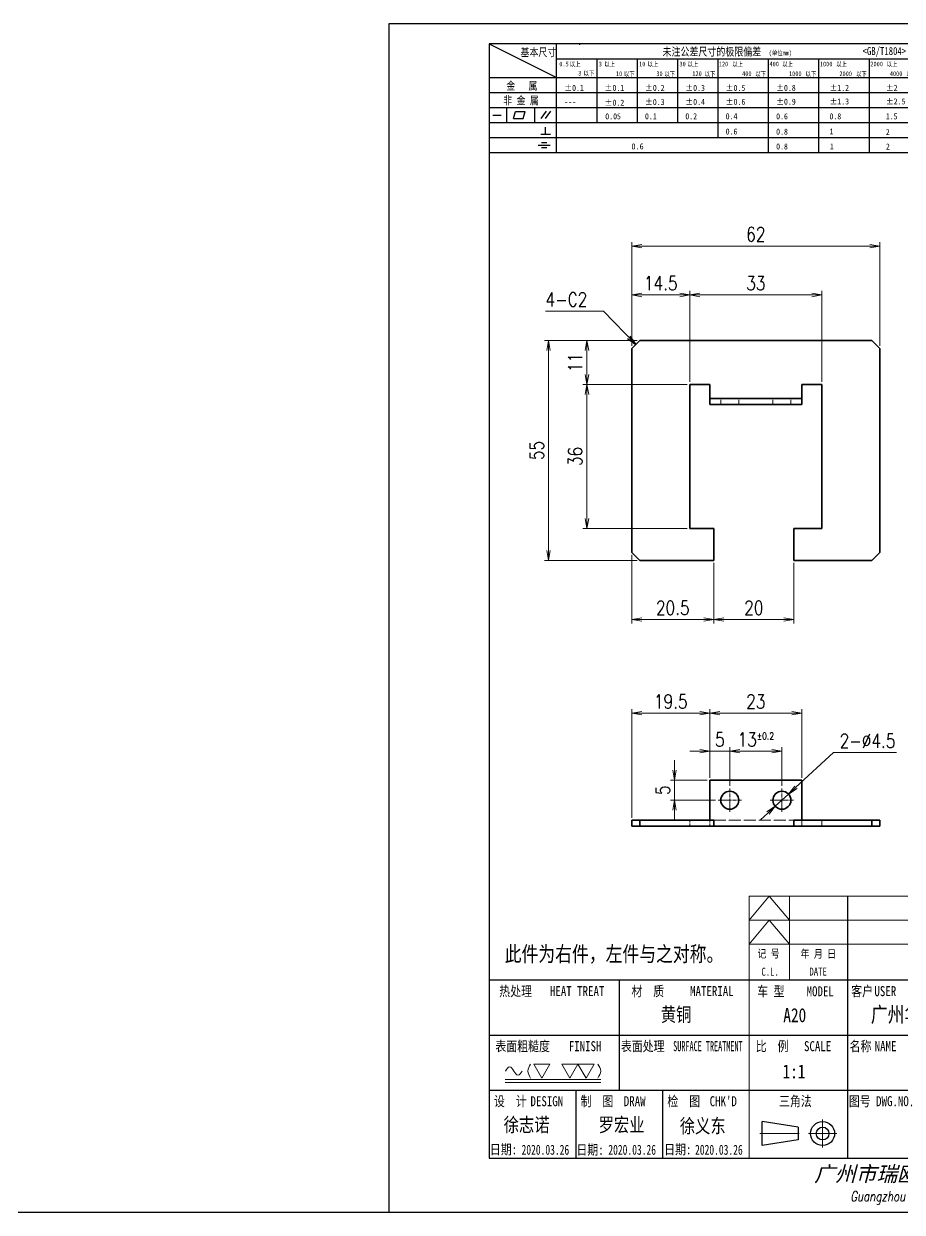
# Model space of a CAD drawing. Header units: millimetres. Extents: x 1201 to 11615, y -7347 to 2683.
# Drawn here: x 3386.9 to 3606.4, y 1515.7 to 1812.7 of the extents above; entities that cross this region are included whole.
import ezdxf
from ezdxf.enums import TextEntityAlignment as Align

# ---------------------------------------------------------------- set-up
doc = ezdxf.new("R2010")
doc.units = ezdxf.units.MM
for name, pattern in [('AM_ISO02W050x2', [3.75, 3, -0.75]), ('AM_ISO08W050x2', [9, 6, -0.75, 1.5, -0.75]), ('CENTER', [2, 1.25, -0.25, 0.25, -0.25])]:
    doc.linetypes.add(name, pattern=pattern)
for name, color, linetype, lineweight in [('CENTER', 2, 'AM_ISO08W050x2', 15), ('DIM', 3, 'Continuous', 20), ('DRAWING', 7, 'Continuous', 35), ('HIDDEN', 1, 'AM_ISO02W050x2', 18), ('图框', 7, 'Continuous', 15)]:
    doc.layers.add(name, color=color, linetype=linetype, lineweight=lineweight)
doc.layers.add('图\\M+19E79\\M+195B6\\M+18E9A', color=7, linetype='Continuous')
doc.styles.add('DIM', font='romans.shx', dxfattribs={"width": 0.8, "bigfont": 'bigfont.shx'})
doc.styles.add('STYLE1', font='')
doc.styles.add('国标', font='simfang.ttf', dxfattribs={"width": 0.8})
doc.styles.add('标题\\M+18E9A', font='romand.shx', dxfattribs={"oblique": 10, "bigfont": 'bigfont.shx'})
doc.styles.get('STYLE1').set_extended_font_data('SimSun')
doc.dimstyles.new('YH 1-1', dxfattribs={"dimtxt": 3.5, "dimasz": 2.5, "dimexe": 1, "dimexo": 0.625, "dimgap": 1.2, "dimtad": 1, "dimtoh": 1, "dimzin": 9, "dimdsep": 46, "dimtxsty": 'DIM', "dimblk": 'OPEN', "dimcen": 0, "dimclrd": 8, "dimclre": 8, "dimclrt": 2, "dimazin": 2, "dimtfac": 0.5, "dimtmove": 0, "dimatfit": 3, "dimldrblk": 'OPEN', "dimfxl": 0, "dimtolj": 1, "dimlwd": 13, "dimlwe": 13, "dimarcsym": 0})
doc.dimstyles.new('YH 1-1$0', dxfattribs={"dimtxt": 3.5, "dimasz": 2.5, "dimexe": 1, "dimexo": 0.625, "dimgap": 1.2, "dimtad": 1, "dimzin": 9, "dimdsep": 46, "dimtxsty": 'DIM', "dimblk": 'OPEN', "dimcen": 0, "dimclrd": 8, "dimclre": 8, "dimclrt": 2, "dimazin": 2, "dimtfac": 0.5, "dimtmove": 0, "dimatfit": 3, "dimldrblk": 'OPEN', "dimfxl": 0, "dimtolj": 1, "dimlwd": 13, "dimlwe": 13, "dimarcsym": 0})
doc.dimstyles.new('YH 1-1$3', dxfattribs={"dimtxt": 3.5, "dimasz": 2.5, "dimexe": 1, "dimexo": 0.625, "dimgap": 1.2, "dimtad": 1, "dimtoh": 1, "dimzin": 9, "dimdsep": 46, "dimtxsty": 'DIM', "dimblk": 'OPEN', "dimcen": 0, "dimclrd": 8, "dimclre": 8, "dimclrt": 2, "dimazin": 2, "dimtfac": 0.5, "dimtmove": 0, "dimatfit": 3, "dimldrblk": 'OPEN', "dimfxl": 0, "dimtolj": 1, "dimlwd": 13, "dimlwe": 13, "dimarcsym": 0})

# ---------------------------------------------------------------- blocks, each defined once
blk = doc.blocks.new('_Open')
at = {"color": 0, "linetype": 'ByBlock', "lineweight": -2}
for p, q in [((-1, 0.17), (0, 0)), ((-1, -0.17), (0, 0)), ((0, 0), (-1, 0))]:
    blk.add_line(p, q, dxfattribs=at)
blk = doc.blocks.new('*D54')
at = {"layer": 'Defpoints', "color": 0, "ltscale": 2, "transparency": 16777216}
for p in [(3600.79, 1757.08), (3538.79, 1731.52), (3600.79, 1731.52)]:
    blk.add_point(p, dxfattribs=at)
at = {"layer": 'DIM', "color": 8, "lineweight": 13, "ltscale": 2, "transparency": 16777216}
for p, q in [((3538.79, 1732.15), (3538.79, 1758.08)), ((3541.29, 1757.08), (3598.29, 1757.08)), ((3600.79, 1732.15), (3600.79, 1758.08))]:
    blk.add_line(p, q, dxfattribs=at)
at = {"layer": 'DIM', "color": 8, "lineweight": 13, "ltscale": 2, "transparency": 16777216, "xscale": 2.5, "yscale": 2.5, "zscale": 2.5, "rotation": 180}
blk.add_blockref('_Open', (3538.79, 1757.08), dxfattribs=at)
at = {"layer": 'DIM', "color": 8, "lineweight": 13, "ltscale": 2, "transparency": 16777216, "xscale": 2.5, "yscale": 2.5, "zscale": 2.5}
blk.add_blockref('_Open', (3600.79, 1757.08), dxfattribs=at)
at = {"layer": 'DIM', "color": 2, "ltscale": 2, "transparency": 16777216, "insert": (3569.79, 1760.03), "char_height": 3.5, "attachment_point": 5, "style": 'DIM'}
blk.add_mtext('\\A1;62', dxfattribs=at)
blk = doc.blocks.new('*D55')
at = {"layer": 'Defpoints', "color": 0, "ltscale": 2, "transparency": 16777216}
for p in [(3540.79, 1733.52), (3518, 1678.52), (3540.79, 1678.52)]:
    blk.add_point(p, dxfattribs=at)
at = {"layer": 'DIM', "color": 8, "lineweight": 13, "ltscale": 2, "transparency": 16777216}
for p, q in [((3540.17, 1733.52), (3517, 1733.52)), ((3518, 1731.02), (3518, 1681.02)), ((3540.17, 1678.52), (3517, 1678.52))]:
    blk.add_line(p, q, dxfattribs=at)
at = {"layer": 'DIM', "color": 8, "lineweight": 13, "ltscale": 2, "transparency": 16777216, "xscale": 2.5, "yscale": 2.5, "zscale": 2.5}
for p, rotation in [((3518, 1733.52), 90), ((3518, 1678.52), 270)]:
    blk.add_blockref('_Open', p, dxfattribs=dict(at, rotation=rotation))
at = {"layer": 'DIM', "color": 2, "ltscale": 2, "transparency": 16777216, "insert": (3515.05, 1706.02), "char_height": 3.5, "attachment_point": 5, "rotation": 90, "style": 'DIM'}
blk.add_mtext('\\A1;55', dxfattribs=at)
blk = doc.blocks.new('*D80')
at = {"layer": 'Defpoints', "color": 0, "ltscale": 2, "transparency": 16777216}
for p in [(3538.79, 1744.87), (3538.79, 1731.52), (3553.29, 1722.52)]:
    blk.add_point(p, dxfattribs=at)
at = {"layer": 'DIM', "color": 8, "lineweight": 13, "ltscale": 2, "transparency": 16777216}
for p, q in [((3538.79, 1732.15), (3538.79, 1745.87)), ((3550.79, 1744.87), (3541.29, 1744.87)), ((3553.29, 1723.15), (3553.29, 1745.87))]:
    blk.add_line(p, q, dxfattribs=at)
at = {"layer": 'DIM', "color": 8, "lineweight": 13, "ltscale": 2, "transparency": 16777216, "xscale": 2.5, "yscale": 2.5, "zscale": 2.5, "rotation": 180}
blk.add_blockref('_Open', (3538.79, 1744.87), dxfattribs=at)
at = {"layer": 'DIM', "color": 8, "lineweight": 13, "ltscale": 2, "transparency": 16777216, "xscale": 2.5, "yscale": 2.5, "zscale": 2.5}
blk.add_blockref('_Open', (3553.29, 1744.87), dxfattribs=at)
at = {"layer": 'DIM', "color": 2, "ltscale": 2, "transparency": 16777216, "insert": (3546.04, 1747.82), "char_height": 3.5, "attachment_point": 5, "style": 'DIM'}
blk.add_mtext('\\A1;14.5', dxfattribs=at)
blk = doc.blocks.new('*D81')
at = {"layer": 'Defpoints', "color": 0, "ltscale": 2, "transparency": 16777216}
for p in [(3586.29, 1744.87), (3553.29, 1722.52), (3586.29, 1722.52)]:
    blk.add_point(p, dxfattribs=at)
at = {"layer": 'DIM', "color": 8, "lineweight": 13, "ltscale": 2, "transparency": 16777216}
for p, q in [((3553.29, 1723.15), (3553.29, 1745.87)), ((3555.79, 1744.87), (3583.79, 1744.87)), ((3586.29, 1723.15), (3586.29, 1745.87))]:
    blk.add_line(p, q, dxfattribs=at)
at = {"layer": 'DIM', "color": 8, "lineweight": 13, "ltscale": 2, "transparency": 16777216, "xscale": 2.5, "yscale": 2.5, "zscale": 2.5, "rotation": 180}
blk.add_blockref('_Open', (3553.29, 1744.87), dxfattribs=at)
at = {"layer": 'DIM', "color": 8, "lineweight": 13, "ltscale": 2, "transparency": 16777216, "xscale": 2.5, "yscale": 2.5, "zscale": 2.5}
blk.add_blockref('_Open', (3586.29, 1744.87), dxfattribs=at)
at = {"layer": 'DIM', "color": 2, "ltscale": 2, "transparency": 16777216, "insert": (3569.79, 1747.82), "char_height": 3.5, "attachment_point": 5, "style": 'DIM'}
blk.add_mtext('\\A1;33', dxfattribs=at)
blk = doc.blocks.new('*D82')
at = {"layer": 'Defpoints', "color": 0, "ltscale": 2, "transparency": 16777216}
for p in [(3538.79, 1680.52), (3559.29, 1678.52), (3538.79, 1663.75)]:
    blk.add_point(p, dxfattribs=at)
at = {"layer": 'DIM', "color": 8, "lineweight": 13, "ltscale": 2, "transparency": 16777216}
for p, q in [((3538.79, 1679.9), (3538.79, 1662.75)), ((3559.29, 1677.9), (3559.29, 1662.75)), ((3556.79, 1663.75), (3541.29, 1663.75))]:
    blk.add_line(p, q, dxfattribs=at)
at = {"layer": 'DIM', "color": 8, "lineweight": 13, "ltscale": 2, "transparency": 16777216, "xscale": 2.5, "yscale": 2.5, "zscale": 2.5, "rotation": 180}
blk.add_blockref('_Open', (3538.79, 1663.75), dxfattribs=at)
at = {"layer": 'DIM', "color": 8, "lineweight": 13, "ltscale": 2, "transparency": 16777216, "xscale": 2.5, "yscale": 2.5, "zscale": 2.5}
blk.add_blockref('_Open', (3559.29, 1663.75), dxfattribs=at)
at = {"layer": 'DIM', "color": 2, "ltscale": 2, "transparency": 16777216, "insert": (3549.04, 1666.7), "char_height": 3.5, "attachment_point": 5, "style": 'DIM'}
blk.add_mtext('\\A1;20.5', dxfattribs=at)
blk = doc.blocks.new('*D83')
at = {"layer": 'Defpoints', "color": 0, "ltscale": 2, "transparency": 16777216}
for p in [(3559.29, 1678.52), (3579.29, 1678.52), (3579.29, 1663.75)]:
    blk.add_point(p, dxfattribs=at)
at = {"layer": 'DIM', "color": 8, "lineweight": 13, "ltscale": 2, "transparency": 16777216}
for p, q in [((3559.29, 1677.9), (3559.29, 1662.75)), ((3579.29, 1677.9), (3579.29, 1662.75)), ((3561.79, 1663.75), (3576.79, 1663.75))]:
    blk.add_line(p, q, dxfattribs=at)
at = {"layer": 'DIM', "color": 8, "lineweight": 13, "ltscale": 2, "transparency": 16777216, "xscale": 2.5, "yscale": 2.5, "zscale": 2.5, "rotation": 180}
blk.add_blockref('_Open', (3559.29, 1663.75), dxfattribs=at)
at = {"layer": 'DIM', "color": 8, "lineweight": 13, "ltscale": 2, "transparency": 16777216, "xscale": 2.5, "yscale": 2.5, "zscale": 2.5}
blk.add_blockref('_Open', (3579.29, 1663.75), dxfattribs=at)
at = {"layer": 'DIM', "color": 2, "ltscale": 2, "transparency": 16777216, "insert": (3569.29, 1666.7), "char_height": 3.5, "attachment_point": 5, "style": 'DIM'}
blk.add_mtext('\\A1;20', dxfattribs=at)
blk = doc.blocks.new('*D84')
at = {"layer": 'Defpoints', "color": 0, "ltscale": 2, "transparency": 16777216}
for p in [(3527.62, 1722.52), (3553.29, 1722.52), (3553.29, 1686.52)]:
    blk.add_point(p, dxfattribs=at)
at = {"layer": 'DIM', "color": 8, "lineweight": 13, "ltscale": 2, "transparency": 16777216}
for p, q in [((3552.67, 1722.52), (3526.62, 1722.52)), ((3527.62, 1689.02), (3527.62, 1720.02)), ((3552.67, 1686.52), (3526.62, 1686.52))]:
    blk.add_line(p, q, dxfattribs=at)
at = {"layer": 'DIM', "color": 8, "lineweight": 13, "ltscale": 2, "transparency": 16777216, "xscale": 2.5, "yscale": 2.5, "zscale": 2.5}
for p, rotation in [((3527.62, 1722.52), 90), ((3527.62, 1686.52), 270)]:
    blk.add_blockref('_Open', p, dxfattribs=dict(at, rotation=rotation))
at = {"layer": 'DIM', "color": 2, "ltscale": 2, "transparency": 16777216, "insert": (3524.67, 1704.52), "char_height": 3.5, "attachment_point": 5, "rotation": 90, "style": 'DIM'}
blk.add_mtext('\\A1;36', dxfattribs=at)
blk = doc.blocks.new('*D87')
at = {"layer": 'Defpoints', "color": 0, "ltscale": 2, "transparency": 16777216}
for p in [(3558.29, 1640.34), (3558.29, 1623.62), (3538.79, 1613.62)]:
    blk.add_point(p, dxfattribs=at)
at = {"layer": 'DIM', "color": 8, "lineweight": 13, "ltscale": 2, "transparency": 16777216}
for p, q in [((3538.79, 1614.24), (3538.79, 1641.34)), ((3541.29, 1640.34), (3555.79, 1640.34)), ((3558.29, 1624.24), (3558.29, 1641.34))]:
    blk.add_line(p, q, dxfattribs=at)
at = {"layer": 'DIM', "color": 8, "lineweight": 13, "ltscale": 2, "transparency": 16777216, "xscale": 2.5, "yscale": 2.5, "zscale": 2.5, "rotation": 180}
blk.add_blockref('_Open', (3538.79, 1640.34), dxfattribs=at)
at = {"layer": 'DIM', "color": 8, "lineweight": 13, "ltscale": 2, "transparency": 16777216, "xscale": 2.5, "yscale": 2.5, "zscale": 2.5}
blk.add_blockref('_Open', (3558.29, 1640.34), dxfattribs=at)
at = {"layer": 'DIM', "color": 2, "ltscale": 2, "transparency": 16777216, "insert": (3548.54, 1643.29), "char_height": 3.5, "attachment_point": 5, "style": 'DIM'}
blk.add_mtext('\\A1;19.5', dxfattribs=at)
blk = doc.blocks.new('*D88')
at = {"layer": 'Defpoints', "color": 0, "ltscale": 2, "transparency": 16777216}
for p in [(3581.29, 1640.34), (3558.29, 1623.62), (3581.29, 1623.62)]:
    blk.add_point(p, dxfattribs=at)
at = {"layer": 'DIM', "color": 8, "lineweight": 13, "ltscale": 2, "transparency": 16777216}
for p, q in [((3558.29, 1624.24), (3558.29, 1641.34)), ((3560.79, 1640.34), (3578.79, 1640.34)), ((3581.29, 1624.24), (3581.29, 1641.34))]:
    blk.add_line(p, q, dxfattribs=at)
at = {"layer": 'DIM', "color": 8, "lineweight": 13, "ltscale": 2, "transparency": 16777216, "xscale": 2.5, "yscale": 2.5, "zscale": 2.5, "rotation": 180}
blk.add_blockref('_Open', (3558.29, 1640.34), dxfattribs=at)
at = {"layer": 'DIM', "color": 8, "lineweight": 13, "ltscale": 2, "transparency": 16777216, "xscale": 2.5, "yscale": 2.5, "zscale": 2.5}
blk.add_blockref('_Open', (3581.29, 1640.34), dxfattribs=at)
at = {"layer": 'DIM', "color": 2, "ltscale": 2, "transparency": 16777216, "insert": (3569.79, 1643.29), "char_height": 3.5, "attachment_point": 5, "style": 'DIM'}
blk.add_mtext('\\A1;23', dxfattribs=at)
blk = doc.blocks.new('*D89')
at = {"layer": 'Defpoints', "color": 0, "ltscale": 2, "transparency": 16777216}
for p in [(3558.29, 1630.84), (3558.29, 1623.62), (3563.29, 1621.54)]:
    blk.add_point(p, dxfattribs=at)
at = {"layer": 'DIM', "color": 8, "lineweight": 13, "ltscale": 2, "transparency": 16777216}
for p, q in [((3555.79, 1630.84), (3553.29, 1630.84)), ((3558.29, 1624.24), (3558.29, 1631.84)), ((3563.29, 1630.84), (3558.29, 1630.84)), ((3563.29, 1622.17), (3563.29, 1631.84)), ((3565.79, 1630.84), (3568.29, 1630.84))]:
    blk.add_line(p, q, dxfattribs=at)
at = {"layer": 'DIM', "color": 8, "lineweight": 13, "ltscale": 2, "transparency": 16777216, "xscale": 2.5, "yscale": 2.5, "zscale": 2.5}
blk.add_blockref('_Open', (3558.29, 1630.84), dxfattribs=at)
at = {"layer": 'DIM', "color": 8, "lineweight": 13, "ltscale": 2, "transparency": 16777216, "xscale": 2.5, "yscale": 2.5, "zscale": 2.5, "rotation": 180}
blk.add_blockref('_Open', (3563.29, 1630.84), dxfattribs=at)
at = {"layer": 'DIM', "color": 2, "ltscale": 2, "transparency": 16777216, "insert": (3560.79, 1633.79), "char_height": 3.5, "attachment_point": 5, "style": 'DIM'}
blk.add_mtext('\\A1;5', dxfattribs=at)
blk = doc.blocks.new('*D90')
at = {"layer": 'Defpoints', "color": 0, "ltscale": 2, "transparency": 16777216}
for p in [(3576.29, 1630.84), (3563.29, 1621.54), (3576.29, 1621.54)]:
    blk.add_point(p, dxfattribs=at)
at = {"layer": 'DIM', "color": 8, "lineweight": 13, "ltscale": 2, "transparency": 16777216}
for p, q in [((3563.29, 1622.17), (3563.29, 1631.84)), ((3565.79, 1630.84), (3573.79, 1630.84)), ((3576.29, 1622.17), (3576.29, 1631.84))]:
    blk.add_line(p, q, dxfattribs=at)
at = {"layer": 'DIM', "color": 8, "lineweight": 13, "ltscale": 2, "transparency": 16777216, "xscale": 2.5, "yscale": 2.5, "zscale": 2.5, "rotation": 180}
blk.add_blockref('_Open', (3563.29, 1630.84), dxfattribs=at)
at = {"layer": 'DIM', "color": 8, "lineweight": 13, "ltscale": 2, "transparency": 16777216, "xscale": 2.5, "yscale": 2.5, "zscale": 2.5}
blk.add_blockref('_Open', (3576.29, 1630.84), dxfattribs=at)
at = {"layer": 'DIM', "color": 2, "ltscale": 2, "transparency": 16777216, "insert": (3569.79, 1633.79), "char_height": 3.5, "attachment_point": 5, "style": 'DIM'}
blk.add_mtext('\\A2;13{\\H1.75;\\M+1817D0.2}', dxfattribs=at)
blk = doc.blocks.new('*D91')
at = {"layer": 'Defpoints', "color": 0, "ltscale": 2, "transparency": 16777216}
for p in [(3549.49, 1623.62), (3558.29, 1623.62), (3560.37, 1618.62)]:
    blk.add_point(p, dxfattribs=at)
at = {"layer": 'DIM', "color": 8, "lineweight": 13, "ltscale": 2, "transparency": 16777216}
for p, q in [((3549.49, 1626.12), (3549.49, 1628.62)), ((3557.67, 1623.62), (3548.49, 1623.62)), ((3549.49, 1618.62), (3549.49, 1623.62)), ((3559.74, 1618.62), (3548.49, 1618.62)), ((3549.49, 1616.12), (3549.49, 1613.62))]:
    blk.add_line(p, q, dxfattribs=at)
at = {"layer": 'DIM', "color": 8, "lineweight": 13, "ltscale": 2, "transparency": 16777216, "xscale": 2.5, "yscale": 2.5, "zscale": 2.5}
for p, rotation in [((3549.49, 1623.62), 270), ((3549.49, 1618.62), 90)]:
    blk.add_blockref('_Open', p, dxfattribs=dict(at, rotation=rotation))
at = {"layer": 'DIM', "color": 2, "ltscale": 2, "transparency": 16777216, "insert": (3546.54, 1621.12), "char_height": 3.5, "attachment_point": 5, "rotation": 90, "style": 'DIM'}
blk.add_mtext('\\A1;5', dxfattribs=at)
blk = doc.blocks.new('*D92')
at = {"layer": 'Defpoints', "color": 0, "ltscale": 2, "transparency": 16777216}
for p in [(3577.95, 1620.14), (3574.64, 1617.1)]:
    blk.add_point(p, dxfattribs=at)
at = {"layer": 'DIM', "color": 8, "lineweight": 13, "ltscale": 2, "transparency": 16777216}
for p, q in [((3589.23, 1630.52), (3579.79, 1621.84)), ((3604.96, 1630.52), (3589.23, 1630.52)), ((3574.64, 1617.1), (3577.95, 1620.14)), ((3572.8, 1615.4), (3570.96, 1613.71))]:
    blk.add_line(p, q, dxfattribs=at)
at = {"layer": 'DIM', "color": 8, "lineweight": 13, "ltscale": 2, "transparency": 16777216, "xscale": 2.5, "yscale": 2.5, "zscale": 2.5}
for p, rotation in [((3577.95, 1620.14), 222.6155056809419), ((3574.64, 1617.1), 42.61550568094188)]:
    blk.add_blockref('_Open', p, dxfattribs=dict(at, rotation=rotation))
at = {"layer": 'DIM', "color": 2, "ltscale": 2, "transparency": 16777216, "insert": (3597.69, 1633.47), "char_height": 3.5, "attachment_point": 5, "style": 'DIM'}
blk.add_mtext('\\A1;2-%%c4.5', dxfattribs=at)
blk = doc.blocks.new('*D95')
at = {"layer": 'Defpoints', "color": 0, "ltscale": 2, "transparency": 16777216}
for p in [(3527.62, 1733.52), (3540.79, 1733.52), (3553.29, 1722.52)]:
    blk.add_point(p, dxfattribs=at)
at = {"layer": 'DIM', "color": 8, "lineweight": 13, "ltscale": 2, "transparency": 16777216}
for p, q in [((3540.17, 1733.52), (3526.62, 1733.52)), ((3527.62, 1725.02), (3527.62, 1731.02)), ((3552.67, 1722.52), (3526.62, 1722.52))]:
    blk.add_line(p, q, dxfattribs=at)
at = {"layer": 'DIM', "color": 8, "lineweight": 13, "ltscale": 2, "transparency": 16777216, "xscale": 2.5, "yscale": 2.5, "zscale": 2.5}
for p, rotation in [((3527.62, 1733.52), 90), ((3527.62, 1722.52), 270)]:
    blk.add_blockref('_Open', p, dxfattribs=dict(at, rotation=rotation))
at = {"layer": 'DIM', "color": 2, "ltscale": 2, "transparency": 16777216, "insert": (3524.67, 1728.02), "char_height": 3.5, "attachment_point": 5, "rotation": 90, "style": 'DIM'}
blk.add_mtext('\\A1;11', dxfattribs=at)
blk = doc.blocks.new('GZDEH零件A4图框V01版')
at = {"color": 2, "linetype": 'ByBlock', "lineweight": 30}
for p, q in [((102.17, 21.26), (93.17, 22.66)), ((93.17, 16.66), (93.17, 22.66)), ((102.17, 21.26), (102.17, 18.06)), ((102.17, 18.06), (93.17, 16.66))]:
    blk.add_line(p, q, dxfattribs=at)
at = {"color": 1, "linetype": 'CENTER', "lineweight": 5, "ltscale": 16.256}
for p, q in [((108.3, 23.18), (108.3, 16.14)), ((111.82, 19.66), (104.78, 19.66))]:
    blk.add_line(p, q, dxfattribs=at)
at = {"color": 1, "linetype": 'CENTER', "lineweight": 5, "ltscale": 9.144}
blk.add_line((102.47, 19.66), (92.65, 19.66), dxfattribs=at)
at = {"color": 2, "linetype": 'ByBlock', "lineweight": 30}
for radius in [3, 1.6]:
    blk.add_circle((108.3, 19.66), radius, dxfattribs=at)
at = {"layer": 'Defpoints', "linetype": 'Continuous'}
for p, q in [((0, 297), (0, 0)), ((210, 297), (0, 297)), ((210, 0), (210, 297)), ((210, 297), (210, 0)), ((0, 0), (210, 0))]:
    blk.add_line(p, q, dxfattribs=at)
at = {"layer": '图\\M+19E79\\M+195B6\\M+18E9A', "linetype": 'Continuous'}
for p, q in [((25, 292), (25, 13.5)), ((205, 292), (25, 292)), ((205, 13.5), (205, 292)), ((205, 13.5), (205, 97)), ((25, 13.5), (205, 13.5))]:
    blk.add_line(p, q, dxfattribs=at)
at = {"layer": '图\\M+19E79\\M+195B6\\M+18E9A', "color": 9}
for p, q in [((25, 292), (41.88, 283.54)), ((41.88, 264.79), (41.88, 292)), ((47.66, 291.75), (47.66, 292)), ((132.6, 264.79), (132.6, 292)), ((41.88, 288.22), (132.6, 288.22)), ((51.96, 272.29), (51.96, 288.22)), ((62.04, 272.29), (62.04, 288.22)), ((72.12, 272.29), (72.12, 288.22)), ((82.2, 268.54), (82.2, 288.22)), ((94.8, 264.79), (94.8, 288.22)), ((107.4, 264.79), (107.4, 288.22)), ((120, 264.79), (120, 288.22)), ((25, 283.54), (132.6, 283.54)), ((25, 279.79), (132.6, 279.79)), ((25, 276.04), (132.6, 276.04)), ((25.94, 274.19), (28, 274.19)), ((29.43, 272.34), (29.43, 276.04)), ((31.1, 273.3), (31.58, 275.09)), ((31.1, 273.3), (33.51, 273.3)), ((31.58, 275.09), (33.99, 275.09)), ((33.51, 273.3), (33.99, 275.09)), ((36.42, 272.34), (36.42, 276.04)), ((38.03, 273.3), (39.36, 275.16)), ((39.11, 273.3), (40.45, 275.16)), ((25, 272.29), (132.6, 272.29)), ((39.09, 269.41), (39.09, 271.18)), ((25, 268.54), (132.6, 268.54)), ((37.93, 269.41), (40.32, 269.41)), ((25, 264.79), (132.6, 264.79)), ((37.3, 266.69), (40.28, 266.69)), ((38.08, 267.29), (39.43, 267.29)), ((38.08, 266.09), (39.44, 266.09)), ((114.5, 79), (114.5, 13.5)), ((205, 58), (25, 58)), ((57.5, 58), (57.5, 30.5)), ((114.5, 58), (114.5, 13.5)), ((180, 58), (180, 13.5)), ((25, 44.25), (205, 44.25)), ((25, 30.5), (205, 30.5)), ((46.68, 30.5), (46.68, 13.5)), ((46.68, 30.5), (46.68, 13.5)), ((68.34, 30.5), (68.34, 13.5)), ((68.34, 30.5), (68.34, 13.5))]:
    blk.add_line(p, q, dxfattribs=at)
at = {"layer": '图框', "color": 7}
for p, q in [((90, 79), (205, 79)), ((90, 13.5), (90, 79))]:
    blk.add_line(p, q, dxfattribs=at)
at = {"layer": '图框', "color": 9}
for p, q in [((90, 73), (95, 79)), ((95, 79), (100, 73)), ((100, 58), (100, 79)), ((173, 58), (173, 79)), ((185, 79), (185, 58)), ((90, 73), (205, 73)), ((90, 67), (95, 73)), ((95, 73), (100, 67)), ((90, 67), (205, 67))]:
    blk.add_line(p, q, dxfattribs=at)
at = {"layer": '图\\M+19E79\\M+195B6\\M+18E9A', "color": 9, "style": '国标'}
for s, height, width, p in [('基本尺寸', 2, 0.8, (32.84, 288.88)), ('未注公差尺寸的极限偏差', 2, 0.8, (68.32, 289.02)), ('<GB/T1804>', 2, 0.8, (118.29, 289.19)), ('30', 1.2, 0.8, (72.55, 286.35)), ('金   属', 2, 0.8, (29.33, 280.48)), ('±0.1', 1.5, 0.8, (43.78, 280.23)), ('±0.1', 1.5, 0.8, (53.86, 280.23)), ('±0.2', 1.5, 0.8, (63.94, 280.23)), ('±0.3', 1.5, 0.8, (74.02, 280.23)), ('±0.5', 1.5, 0.8, (84.1, 280.23)), ('±0.8', 1.5, 0.8, (96.7, 280.23)), ('±1.2', 1.5, 0.8, (110.02, 280.23)), ('±2', 1.5, 0.8, (124.09, 280.23)), ('非 金 属', 2, 0.8, (28.53, 276.82)), ('---', 1.5, 0.8, (43.78, 276.81)), ('±0.2', 1.5, 0.8, (53.86, 276.54)), ('±0.3', 1.5, 0.8, (63.94, 276.69)), ('±0.4', 1.5, 0.8, (74.02, 276.75)), ('±0.6', 1.5, 0.8, (84.1, 276.75)), ('±0.9', 1.5, 0.8, (96.7, 276.78)), ('±1.3', 1.5, 0.8, (110.02, 276.84)), ('±2.5', 1.5, 0.8, (124.09, 276.85)), ('0.1', 1.5, 0.8, (63.94, 273.12)), ('0.2', 1.5, 0.8, (74.02, 273.13)), ('0.4', 1.5, 0.8, (84.1, 273.13)), ('0.6', 1.5, 0.8, (96.7, 273.11)), ('0.8', 1.5, 0.8, (110.02, 273.13)), ('1.5', 1.5, 0.8, (124.09, 273.12)), ('0.6', 1.5, 0.8, (84.1, 269.33)), ('0.8', 1.5, 0.8, (96.7, 269.3)), ('1', 1.5, 0.8, (110.02, 269.34)), ('2', 1.5, 0.8, (124.09, 269.2)), ('0.8', 1.5, 0.8, (96.7, 265.59)), ('1', 1.5, 0.8, (110.1, 265.6)), ('2', 1.5, 0.8, (124.13, 265.57)), ('热处理', 2.5, 0.8, (27.54, 54)), ('材  质', 2.5, 0.8, (60.55, 54)), ('项目编码 PROJECT', 2.5, 0.8, (180.64, 54.03)), ('表面粗糙度', 2.5, 0.8, (26.56, 40.25)), ('表面处理', 2.5, 0.8, (57.91, 40.25)), ('SURFACE TREATMENT', 2.5, 0.6, (70.98, 40.25)), ('比  例\u3000', 2.5, 0.8, (91.61, 40.25)), ('SCALE', 2.5, 0.8, (103.66, 40.25)), ('名称\u3000', 2.5, 0.8, (115.05, 40.25)), ('NAME', 2.5, 0.8, (121.31, 40.25)), ('数  量', 2.5, 0.8, (183.12, 40.41)), ("QT'Y ", 2.5, 0.8, (196.37, 40.41)), (' DESIGN', 2.5, 0.8, (33.98, 26.5)), (' DRAW', 2.5, 0.8, (57.29, 26.5)), ("CHK'D", 2.5, 0.8, (80.09, 26.5)), ('三角法', 2.5, 0.8, (97.41, 26.5)), ('图号', 2.5, 0.8, (114.87, 26.5)), ('DWG.NO.', 2.5, 0.8, (121.67, 26.5)), ('图示为', 2.5, 0.8, (182.45, 26.53)), ('<LH/RH>', 2.5, 0.8, (192.82, 26.53))]:
    blk.add_text(s, height=height, dxfattribs=dict(at, width=width)).set_placement(p)
at = {"layer": '图\\M+19E79\\M+195B6\\M+18E9A', "color": 9, "lineweight": 15, "style": '国标', "width": 0.8}
for s, p in [('0.5', (42.54, 286.35)), ('以上', (45.15, 286.3)), ('3', (47.24, 284.06)), ('以下', (48.61, 284.01)), ('3', (52.39, 286.35)), ('以上', (53.76, 286.3)), ('以下', (58.69, 283.87)), ('10', (62.47, 286.35)), ('以上', (64.6, 286.3)), ('以下', (68.77, 283.87)), ('以上', (74.53, 286.3)), ('以下', (78.85, 283.87)), ('120', (82.39, 286.35)), ('以上', (85.72, 286.3)), ('以下', (91.45, 283.87)), ('400', (95.03, 286.35)), ('以上', (98.19, 286.3)), ('以下', (104.05, 283.87)), ('1000', (107.63, 286.35)), ('以上', (111.67, 286.3)), ('以下', (116.65, 283.87)), ('2000', (120.23, 286.35)), ('以上', (124.31, 286.3)), ('以下', (129.25, 283.87)), ('10', (56.7, 283.92)), ('30', (66.78, 283.92)), ('120', (75.77, 283.92)), ('400', (88.21, 283.92)), ('1000', (99.92, 283.92)), ('2000', (112.5, 283.92)), ('4000', (125.1, 283.92))]:
    blk.add_text(s, height=1.2, dxfattribs=at).set_placement(p)
at = {"layer": '图\\M+19E79\\M+195B6\\M+18E9A', "color": 9, "lineweight": 13, "style": '国标'}
blk.add_text('0.6', height=1.5, dxfattribs=at).set_placement((60.56, 265.61))
at = {"layer": '图\\M+19E79\\M+195B6\\M+18E9A', "color": 9, "style": '国标', "width": 0.8}
for s, p in [('HEAT TREAT', (47, 54)), ('MATERIAL', (80.65, 54)), ('客户', (118.19, 54)), ('USER', (123.97, 54)), ('FINISH', (48.99, 40.25)), ('设  计', (30.3, 26.5)), ('制  图', (51.94, 26.5)), ('检  图', (73.62, 26.5)), ('日期:', (28.6, 14.46)), ('日期:', (50.22, 14.36)), ('日期:', (72.13, 14.46))]:
    blk.add_text(s, height=2.5, dxfattribs=at).set_placement(p, align=Align.CENTER)
for s, p in [('车 型', (95.38, 55.27)), ('MODEL', (107.71, 55.22))]:
    blk.add_text(s, height=2.5, dxfattribs=at).set_placement(p, align=Align.MIDDLE)
at = {"layer": '图\\M+19E79\\M+195B6\\M+18E9A', "color": 7, "lineweight": -3, "style": 'STYLE1', "oblique": 15}
blk.add_text('广州市瑞欧智能设备有限公司', height=3.8, dxfattribs=at).set_placement((106.21, 7.68))
at = {"layer": '图\\M+19E79\\M+195B6\\M+18E9A', "color": 7, "style": '标题\\M+18E9A', "oblique": 10}
blk.add_text('A4', height=4, dxfattribs=at).set_placement((204.57, 5.66), align=Align.MIDDLE)
at = {"layer": '图\\M+19E79\\M+195B6\\M+18E9A', "color": 7, "style": '标题\\M+18E9A', "oblique": 10, "width": 0.75}
blk.add_text('Guangzhou RUIO Intelligent Equipment Co., Ltd. ', height=2.5, dxfattribs=at).set_placement((146.18, 3.62), align=Align.MIDDLE)
at = {"layer": '图\\M+19E79\\M+195B6\\M+18E9A', "color": 9, "lineweight": 15, "insert": (94.85, 290.31), "char_height": 1.2, "width": 8.7957, "attachment_point": 1, "style": '国标'}
blk.add_mtext('(单位mm)', dxfattribs=at)
at = {"layer": '图\\M+19E79\\M+195B6\\M+18E9A', "color": 9, "insert": (54.02, 273.09), "char_height": 1.5, "attachment_point": 7, "style": '国标'}
blk.add_mtext_dynamic_manual_height_columns('0.05', width=5.1982, gutter_width=12.5, heights=[0], dxfattribs=at)
at = {"layer": '图框', "color": 9, "style": '国标', "width": 0.8}
for s, p in [('记 号', (94.82, 63.62)), ('年 月 日', (107.24, 63.57)), ('变  更  事  由', (143.58, 63.63)), ('C.L.', (95.2, 59.11)), ('DATE', (107.19, 59.14)), ('REVIEW', (143.89, 59.11))]:
    blk.add_text(s, height=2, dxfattribs=at).set_placement(p, align=Align.CENTER)
for s, p in [('制 图', (178.49, 64.61)), ('备    注', (195.02, 64.64)), ('DR', (178.4, 60.22)), ('REMARKS', (194.91, 60.23))]:
    blk.add_text(s, height=2, dxfattribs=at).set_placement(p, align=Align.MIDDLE)
blk = doc.blocks.new('FINISH_012')
at = {"layer": 'DIM'}
for p, q in [((-16.94, -5), (-14.06, -5)), ((-15.5, -7.5), (-16.94, -5)), ((-14.06, -5), (-15.5, -7.5)), ((-11.94, -5), (-9.06, -5)), ((-10.5, -7.5), (-11.94, -5)), ((-9.06, -5), (-10.5, -7.5)), ((-7.61, -7.5), (-9.06, -5)), ((-9.06, -5), (-6.17, -5)), ((-6.17, -5), (-7.61, -7.5)), ((-22.04, -7.78), (-5, -7.78)), ((-22.04, -8.28), (-5, -8.28))]:
    blk.add_line(p, q, dxfattribs=at)
for points in [[(-22, -6.25), (-21.25, -5.5), (-20.5, -6.25), (-19.75, -7), (-19, -6.25)], [(-17.5, -5), (-18, -6.25), (-17.5, -7.5)], [(-5.5, -5), (-5, -6.25), (-5.5, -7.5)]]:
    blk.add_spline(points, degree=3, dxfattribs=at)

msp = doc.modelspace()

# ---------------------------------------------------------------- linework, layer by layer
msp.add_line((1201.092, 1515.65), (11530.711, 1515.65))
at = {"layer": 'CENTER', "ltscale": 0.14625}
for p, q in [((3563.293, 1621.545), (3563.293, 1615.695)), ((3576.293, 1621.545), (3576.293, 1615.695)), ((3566.218, 1618.62), (3560.368, 1618.62)), ((3579.218, 1618.62), (3573.368, 1618.62))]:
    msp.add_line(p, q, dxfattribs=at)
at = {"layer": 'DRAWING', "lineweight": 35, "ltscale": 0.070711}
for p, q in [((3540.793, 1733.524), (3538.793, 1731.524)), ((3600.793, 1731.524), (3598.793, 1733.524)), ((3538.793, 1680.524), (3540.793, 1678.524)), ((3598.793, 1678.524), (3600.793, 1680.524))]:
    msp.add_line(p, q, dxfattribs=at)
at = {"layer": 'DRAWING', "lineweight": 35}
for p, q in [((3538.793, 1731.524), (3538.793, 1680.524)), ((3598.793, 1733.524), (3540.793, 1733.524)), ((3600.793, 1680.524), (3600.793, 1731.524)), ((3553.293, 1686.524), (3553.293, 1722.524)), ((3586.293, 1722.524), (3586.293, 1686.524)), ((3581.293, 1719.024), (3558.293, 1719.024)), ((3558.293, 1717.524), (3581.293, 1717.524)), ((3558.293, 1623.62), (3581.293, 1623.62)), ((3559.293, 1612.12), (3579.293, 1612.12))]:
    msp.add_line(p, q, dxfattribs=at)
at = {"layer": 'DRAWING', "lineweight": 35, "ltscale": 0.125}
for p, q in [((3553.293, 1722.524), (3558.293, 1722.524)), ((3581.293, 1722.524), (3586.293, 1722.524))]:
    msp.add_line(p, q, dxfattribs=at)
at = {"layer": 'DRAWING', "lineweight": 35, "ltscale": 0.0375}
for p, q in [((3558.293, 1722.524), (3558.293, 1721.024)), ((3581.293, 1721.024), (3581.293, 1722.524)), ((3558.293, 1719.024), (3558.293, 1717.524)), ((3581.293, 1719.024), (3581.293, 1717.524)), ((3538.793, 1613.62), (3538.793, 1612.12)), ((3540.793, 1613.62), (3540.793, 1612.12)), ((3559.293, 1612.12), (3559.293, 1613.62)), ((3579.293, 1613.62), (3579.293, 1612.12)), ((3598.793, 1612.12), (3598.793, 1613.62)), ((3600.793, 1612.12), (3600.793, 1613.62))]:
    msp.add_line(p, q, dxfattribs=at)
at = {"layer": 'DRAWING', "lineweight": 35, "ltscale": 0.05}
for p, q in [((3558.293, 1721.024), (3558.293, 1719.024)), ((3581.293, 1719.024), (3581.293, 1721.024)), ((3538.793, 1613.62), (3540.793, 1613.62)), ((3598.793, 1613.62), (3600.793, 1613.62)), ((3538.793, 1612.12), (3540.793, 1612.12)), ((3600.793, 1612.12), (3598.793, 1612.12))]:
    msp.add_line(p, q, dxfattribs=at)
at = {"layer": 'DRAWING', "lineweight": 35, "ltscale": 0.15}
msp.add_line((3559.293, 1686.524), (3553.293, 1686.524), dxfattribs=at)
at = {"layer": 'DRAWING', "lineweight": 35, "ltscale": 0.2}
for p, q in [((3559.293, 1678.524), (3559.293, 1686.524)), ((3579.293, 1686.524), (3579.293, 1678.524))]:
    msp.add_line(p, q, dxfattribs=at)
at = {"layer": 'DRAWING', "lineweight": 35, "ltscale": 0.175}
msp.add_line((3586.293, 1686.524), (3579.293, 1686.524), dxfattribs=at)
at = {"layer": 'DRAWING', "lineweight": 35, "ltscale": 0.4625}
for p, q in [((3540.793, 1678.524), (3559.293, 1678.524)), ((3540.793, 1613.62), (3559.293, 1613.62)), ((3540.793, 1612.12), (3559.293, 1612.12))]:
    msp.add_line(p, q, dxfattribs=at)
at = {"layer": 'DRAWING', "lineweight": 35, "ltscale": 0.4875}
for p, q in [((3579.293, 1678.524), (3598.793, 1678.524)), ((3579.293, 1613.62), (3598.793, 1613.62)), ((3579.293, 1612.12), (3598.793, 1612.12))]:
    msp.add_line(p, q, dxfattribs=at)
at = {"layer": 'DRAWING', "lineweight": 35, "ltscale": 0.1875}
for p, q in [((3558.293, 1623.62), (3558.293, 1616.12)), ((3581.293, 1616.12), (3581.293, 1623.62))]:
    msp.add_line(p, q, dxfattribs=at)
at = {"layer": 'DRAWING', "lineweight": 35, "ltscale": 0.0625}
for p, q in [((3558.293, 1613.62), (3558.293, 1616.12)), ((3581.293, 1616.12), (3581.293, 1613.62))]:
    msp.add_line(p, q, dxfattribs=at)
at = {"layer": 'DRAWING', "lineweight": 35}
for centre in [(3563.293, 1618.62), (3576.293, 1618.62)]:
    msp.add_circle(centre, 2.25, dxfattribs=at)
at = {"layer": 'HIDDEN', "ltscale": 0.0375}
for p, q in [((3561.043, 1717.524), (3561.043, 1719.024)), ((3565.543, 1717.524), (3565.543, 1719.024)), ((3574.043, 1717.524), (3574.043, 1719.024)), ((3578.543, 1717.524), (3578.543, 1719.024)), ((3540.793, 1612.12), (3540.793, 1613.62)), ((3553.293, 1612.12), (3553.293, 1613.62)), ((3558.293, 1612.12), (3558.293, 1613.62)), ((3581.293, 1613.62), (3581.293, 1612.12)), ((3586.293, 1613.62), (3586.293, 1612.12)), ((3598.793, 1613.62), (3598.793, 1612.12))]:
    msp.add_line(p, q, dxfattribs=at)
at = {"layer": 'HIDDEN'}
msp.add_line((3559.293, 1613.62), (3579.293, 1613.62), dxfattribs=at)
at = {"layer": '图\\M+19E79\\M+195B6\\M+18E9A', "color": 9, "linetype": 'Continuous'}
msp.add_line((3503.163, 1612.65), (3503.163, 1529.15), dxfattribs=at)

# ---------------------------------------------------------------- block references
at = {"layer": '图\\M+19E79\\M+195B6\\M+18E9A', "xscale": 1.399999999994179, "yscale": 1.400000000001455, "zscale": 1.40000000000009}
msp.add_blockref('FINISH_012', (3538.046, 1559.687), dxfattribs=at)
at = {"layer": '图框'}
msp.add_blockref('GZDEH零件A4图框V01版', (3478.163, 1515.65), dxfattribs=at)

# ---------------------------------------------------------------- texts
at = {"layer": 'DIM', "color": 2, "ltscale": 2, "insert": (3517.266, 1742.024), "char_height": 3.5, "attachment_point": 7, "style": 'DIM'}
msp.add_mtext('{\\Fromans,bigfont|c134;4-C2}', dxfattribs=at)
at = {"layer": '图\\M+19E79\\M+195B6\\M+18E9A', "color": 3, "style": '国标'}
for s, height, width, p in [('此件为右件，左件与之对称。', 3.85, 0.8, (3507.066, 1578.285)), ('黄铜', 3.5, 0.8, (3546.061, 1563.326)), ('A20', 3.5, 0.8, (3576.659, 1563.147)), ('广州华德汽车弹簧有限公司', 3.85, 0.8, (3598.508, 1563.131)), ('1:1', 3.5, 0.8, (3576.464, 1549.083)), ('徐志诺', 3.5, 0.8, (3506.81, 1535.755)), ('罗宏业', 3.5, 0.8, (3530.541, 1535.755)), ('徐义东', 3.5, 0.8, (3550.801, 1535.467)), ('2020.03.26', 2.5, 0.7, (3511.271, 1530.015)), ('2020.03.26', 2.5, 0.7, (3532.951, 1530.015)), ('2020.03.26', 2.5, 0.7, (3554.611, 1530.015))]:
    msp.add_text(s, height=height, dxfattribs=dict(at, width=width)).set_placement(p)

# ---------------------------------------------------------------- dimensions: what is measured, and where the dimension line sits
at = {"layer": 'DIM', "ltscale": 2}
for base, p1, p2, picture, middle in [((3600.793, 1757.079), (3538.793, 1731.524), (3600.793, 1731.524), '*D54', (3569.793, 1760.029)), ((3538.793, 1744.868), (3553.293, 1722.524), (3538.793, 1731.524), '*D80', (3546.043, 1747.818)), ((3586.293, 1744.868), (3553.293, 1722.524), (3586.293, 1722.524), '*D81', (3569.793, 1747.818)), ((3538.793, 1663.752), (3559.293, 1678.524), (3538.793, 1680.524), '*D82', (3549.043, 1666.702)), ((3579.293, 1663.752), (3559.293, 1678.524), (3579.293, 1678.524), '*D83', (3569.293, 1666.702)), ((3558.293, 1640.335), (3538.793, 1613.62), (3558.293, 1623.62), '*D87', (3548.543, 1643.285)), ((3581.293, 1640.335), (3558.293, 1623.62), (3581.293, 1623.62), '*D88', (3569.793, 1643.285)), ((3558.293, 1630.844), (3563.293, 1621.545), (3558.293, 1623.62), '*D89', (3560.793, 1633.794))]:
    dim = msp.add_linear_dim(base=base, p1=p1, p2=p2, dimstyle='YH 1-1$0', dxfattribs=at)
    dim.commit()
    dim.dimension.update_dxf_attribs({"geometry": picture, "text_midpoint": middle})
for base, p1, p2, picture, middle in [((3518.003, 1678.524), (3540.793, 1733.524), (3540.793, 1678.524), '*D55', (3515.053, 1706.024)), ((3527.625, 1733.524), (3553.293, 1722.524), (3540.793, 1733.524), '*D95', (3524.675, 1728.024)), ((3527.625, 1722.524), (3553.293, 1686.524), (3553.293, 1722.524), '*D84', (3524.675, 1704.524)), ((3549.491, 1623.62), (3560.368, 1618.62), (3558.293, 1623.62), '*D91', (3546.541, 1621.12))]:
    dim = msp.add_linear_dim(base=base, p1=p1, p2=p2, angle=90, dimstyle='YH 1-1$0', dxfattribs=at)
    dim.commit()
    dim.dimension.update_dxf_attribs({"geometry": picture, "text_midpoint": middle})
dim = msp.add_linear_dim(base=(3576.293, 1630.844), p1=(3563.293, 1621.545), p2=(3576.293, 1621.545), dimstyle='YH 1-1$0', override={"dimtol": 1, "dimlim": 0, "dimtp": 0.2, "dimtm": 0.2, "dimtfac": 0.5, "dimtolj": 2}, dxfattribs=at)
dim.commit()
dim.dimension.update_dxf_attribs({"geometry": '*D90', "text_midpoint": (3569.793, 1630.844), "dimtype": 160})
dim = msp.add_diameter_dim_2p(p1=(3574.638, 1617.096), p2=(3577.949, 1620.143), dimstyle='YH 1-1$3', override={"dimpost": '2-%%c<>'}, dxfattribs=at)
dim.commit()
dim.dimension.update_dxf_attribs({"geometry": '*D92', "text_midpoint": (3597.695, 1630.52), "dimtype": 163})

# ---------------------------------------------------------------- leaders
at = {"layer": 'DIM', "ltscale": 2, "annotation_type": 0, "has_hookline": 1, "hookline_direction": 1, "text_width": 10.8}
msp.add_leader([(3539.793, 1732.524), (3531.766, 1740.824), (3529.266, 1740.824)], dimstyle='YH 1-1', override={"dimgap": 1.2, "dimtad": 1}, dxfattribs=at)

doc.saveas('drawing.dxf')
